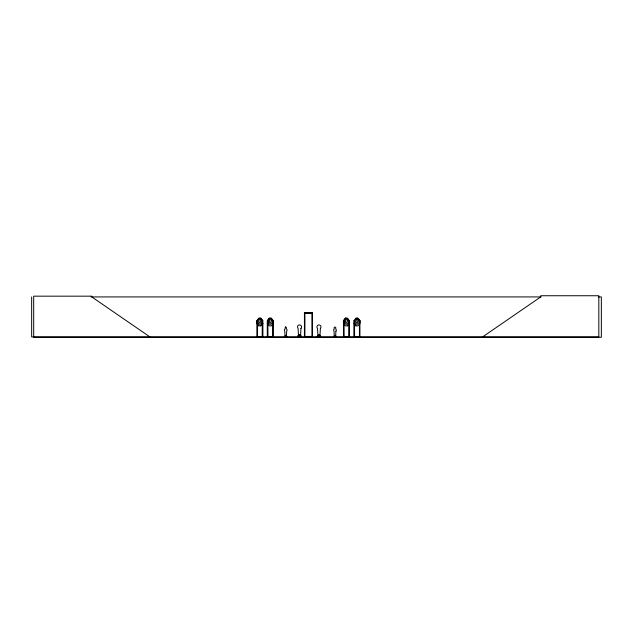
<?xml version="1.0" encoding="UTF-8"?>
<svg xmlns="http://www.w3.org/2000/svg" width="633" height="633" viewBox="0 0 633 633"><rect width="100%" height="100%" fill="white"/><g stroke="black" fill="none" stroke-linecap="round" stroke-linejoin="round"><path stroke-width="0.95" d="M262.339 320.694L262.173 336.914M273.29 336.914L273.298 320.789L272.712 320.559L272.681 336.914M344.083 320.654L344.099 336.914M359.473 320.694L359.433 336.914M299.67 335.118L299.306 334.96M319.127 335.197L318.818 334.81M318.992 334.928L318.771 335.15M269.334 318.272L268.337 320.789L268.337 322.703L269.666 324.223L270.995 324.223L272.301 322.703L272.301 320.789L271.32 318.272L269.334 318.272L267.348 320.789L267.917 320.757M345.46 318.272L344.463 320.789L344.463 322.703L345.792 324.223L347.113 324.223L348.427 322.703L348.427 320.789L347.438 318.272L345.46 318.272L343.474 320.789L343.553 336.914M262.284 320.757L262.782 320.789L260.812 318.272L258.826 318.272L257.837 320.789L257.837 322.703L259.166 324.223L260.487 324.223L261.801 322.703L261.801 320.789L260.812 318.272M344.075 320.725L343.49 320.789M354.527 320.757L353.989 320.789M359.409 320.757L359.916 320.789L359.916 336.914M256.745 336.867L256.8 336.329L257.473 336.329M312.045 336.851L311.998 312.718M353.887 336.614L353.91 320.765L355.928 318.201L357.977 318.201L359.995 320.765L359.995 323.321L357.977 325.876L355.928 325.876L353.91 323.321M260.812 325.813L262.798 323.297M262.861 323.321L260.843 325.876L258.794 325.876L256.776 323.321L256.776 320.765L258.794 318.201L260.843 318.201L262.861 320.765L262.901 336.867M347.438 325.813L349.424 323.297M284.502 336.906L284.715 336.036L284.874 336.598M285.135 336.914L284.454 336.898L286.678 336.598M286.076 336.898L286.614 336.914M286.472 336.898L286.575 336.036M286.345 336.906L286.741 336.74L284.589 336.819M298.27 336.44L298.016 335.601L297.874 336.906M298.254 336.914L298.863 336.883L298.214 336.891C297.304 335.522 301.814 337.001 300.469 336.756M301.102 336.898L300.097 336.914L301.055 336.653L300.81 335.601M307.693 336.906L308.271 336.883L307.29 336.44M309.877 336.653L309.482 336.906L310.13 336.906M310.099 336.914L310.708 336.883L309.703 336.756M317.663 336.44L317.679 335.601L317.03 336.891L317.347 336.44M318.082 336.898L317.442 336.653M319.879 336.653L319.483 336.906L320.464 336.653L320.472 335.601L320.219 336.44M334.374 336.914L333.702 336.906L335.973 336.906M335.83 336.598L335.988 336.036L335.973 336.74L333.828 336.819L334.359 336.74M336.139 336.898L335.316 336.898L335.854 336.914M312.378 312.844L312.378 336.796M285.396 326.968L285.056 329.01A1.345 1.345 0 0 0 284.779 331.122L285.056 336.305L286.401 336.305L286.678 331.122A1.345 1.345 0 0 0 286.401 329.01L286.314 327.221L285.396 326.968M482.615 336.914L540.724 296.924L540.724 295.746L598.826 295.746L598.826 336.914L31.65 336.914L31.65 296.924M297.668 336.914L301.284 336.898L300.825 335.601M298.459 336.906L298.032 336.653M307.076 336.914L310.471 336.653M307.258 336.914L308.065 336.772M319.689 336.914L320.709 336.883L317.228 336.906M343.339 336.875L344.099 336.329M257.473 336.914L257.457 320.709L256.863 320.789L256.927 336.914M348.886 320.757L349.416 320.789L349.353 336.914M91.057 296.924L541.025 296.924M598.383 296.924L601.35 296.924L601.35 337.254L33.691 337.254L33.691 296.165L91.801 296.165L91.801 296.924L149.902 336.914M312.504 312.718L304.433 312.718L304.433 336.914L312.504 336.851L312.504 312.718L304.56 312.844M304.433 313.224L312.504 313.224M357.946 318.272L355.96 318.272L354.963 320.789L354.963 322.703L356.3 324.223L357.621 324.223L358.927 322.703L358.927 320.789L357.946 318.272L359.932 320.789M318.177 336.273L318.684 336.273M262.173 336.329L262.845 336.329M267.3 336.329L267.973 336.329L267.973 336.914L267.822 320.575M272.681 336.329L273.432 336.875M304.433 336.455L312.504 336.416M317.268 336.44L320.322 336.653M348.807 336.329L349.479 336.329L349.479 336.914M353.926 336.329L354.599 336.329L354.599 336.914L354.448 320.575M257.473 336.495L262.173 336.495M267.973 336.495L272.681 336.495M285.222 336.487L286.116 336.487M334.453 336.487L335.355 336.487M344.099 336.495L348.807 336.495M354.599 336.495L359.307 336.495M286.876 336.914L286.591 336.036M360.035 336.867L359.979 336.329L359.307 336.329L359.307 336.914M304.9 336.851L304.9 312.718M304.52 336.835L304.497 312.718M353.974 323.297L355.96 325.813M267.284 323.321L269.302 325.876L271.351 325.876L273.369 323.321L273.369 320.765L271.351 318.201L269.302 318.201L267.284 320.765L267.3 336.914M256.84 323.297L258.826 325.813M354.053 336.329L354.053 336.914M348.933 336.329L348.933 336.914M348.83 320.575L348.807 336.914M343.972 336.329L343.972 336.914M335.284 336.598L335.284 335.419L334.667 335.419L334.667 336.598M334.121 336.598L333.955 336.036L333.9 336.74M319.42 336.44L319.42 334.675L318.494 334.675L318.494 336.44M300.01 336.44L300.01 334.675L299.085 334.675L299.085 336.44M298.254 335.601L298.254 336.44M286.045 336.598L286.045 335.419L285.428 335.419L285.428 336.598M272.807 336.329L272.807 336.914M267.427 336.329L267.427 336.914M262.719 336.329L262.719 336.914M262.299 336.329L262.299 336.914M257.346 336.329L257.346 336.914M300.96 328.369L300.54 336.139L298.523 336.139L298.111 328.369A2.018 2.018 0 0 1 298.111 325.512A2.018 2.018 0 0 1 300.96 325.512A2.018 2.018 0 0 1 300.96 328.369M320.369 328.369L319.95 336.139L317.932 336.139L317.521 328.369A2.018 2.018 0 0 1 317.521 325.512A2.018 2.018 0 0 1 320.369 325.512A2.018 2.018 0 0 1 320.369 328.369M335.917 331.122L335.64 336.305L334.295 336.305L334.018 331.122A1.345 1.345 0 0 1 334.295 329.01C333.069 326.359 336.867 326.359 335.64 329.01A1.345 1.345 0 0 1 335.917 331.122M259.483 318.605L258.834 321.912L259.483 322.901L260.139 322.901L260.82 320.789L260.139 318.605L259.483 318.605M269.982 318.605L269.341 321.912L269.982 322.901L270.647 322.901L271.32 320.789L270.647 318.605L269.982 318.605M346.109 318.605L345.468 321.912L346.109 322.901L346.773 322.901L347.446 320.789L346.773 318.605L346.109 318.605M356.608 318.605L355.968 321.912L356.608 322.901L357.273 322.901L357.946 320.789L357.273 318.605L356.608 318.605M345.428 318.201L343.403 320.765L343.403 323.321L345.428 325.876L347.477 325.876L349.495 323.321L349.495 320.765L347.477 318.201L345.428 318.201"/></g></svg>
